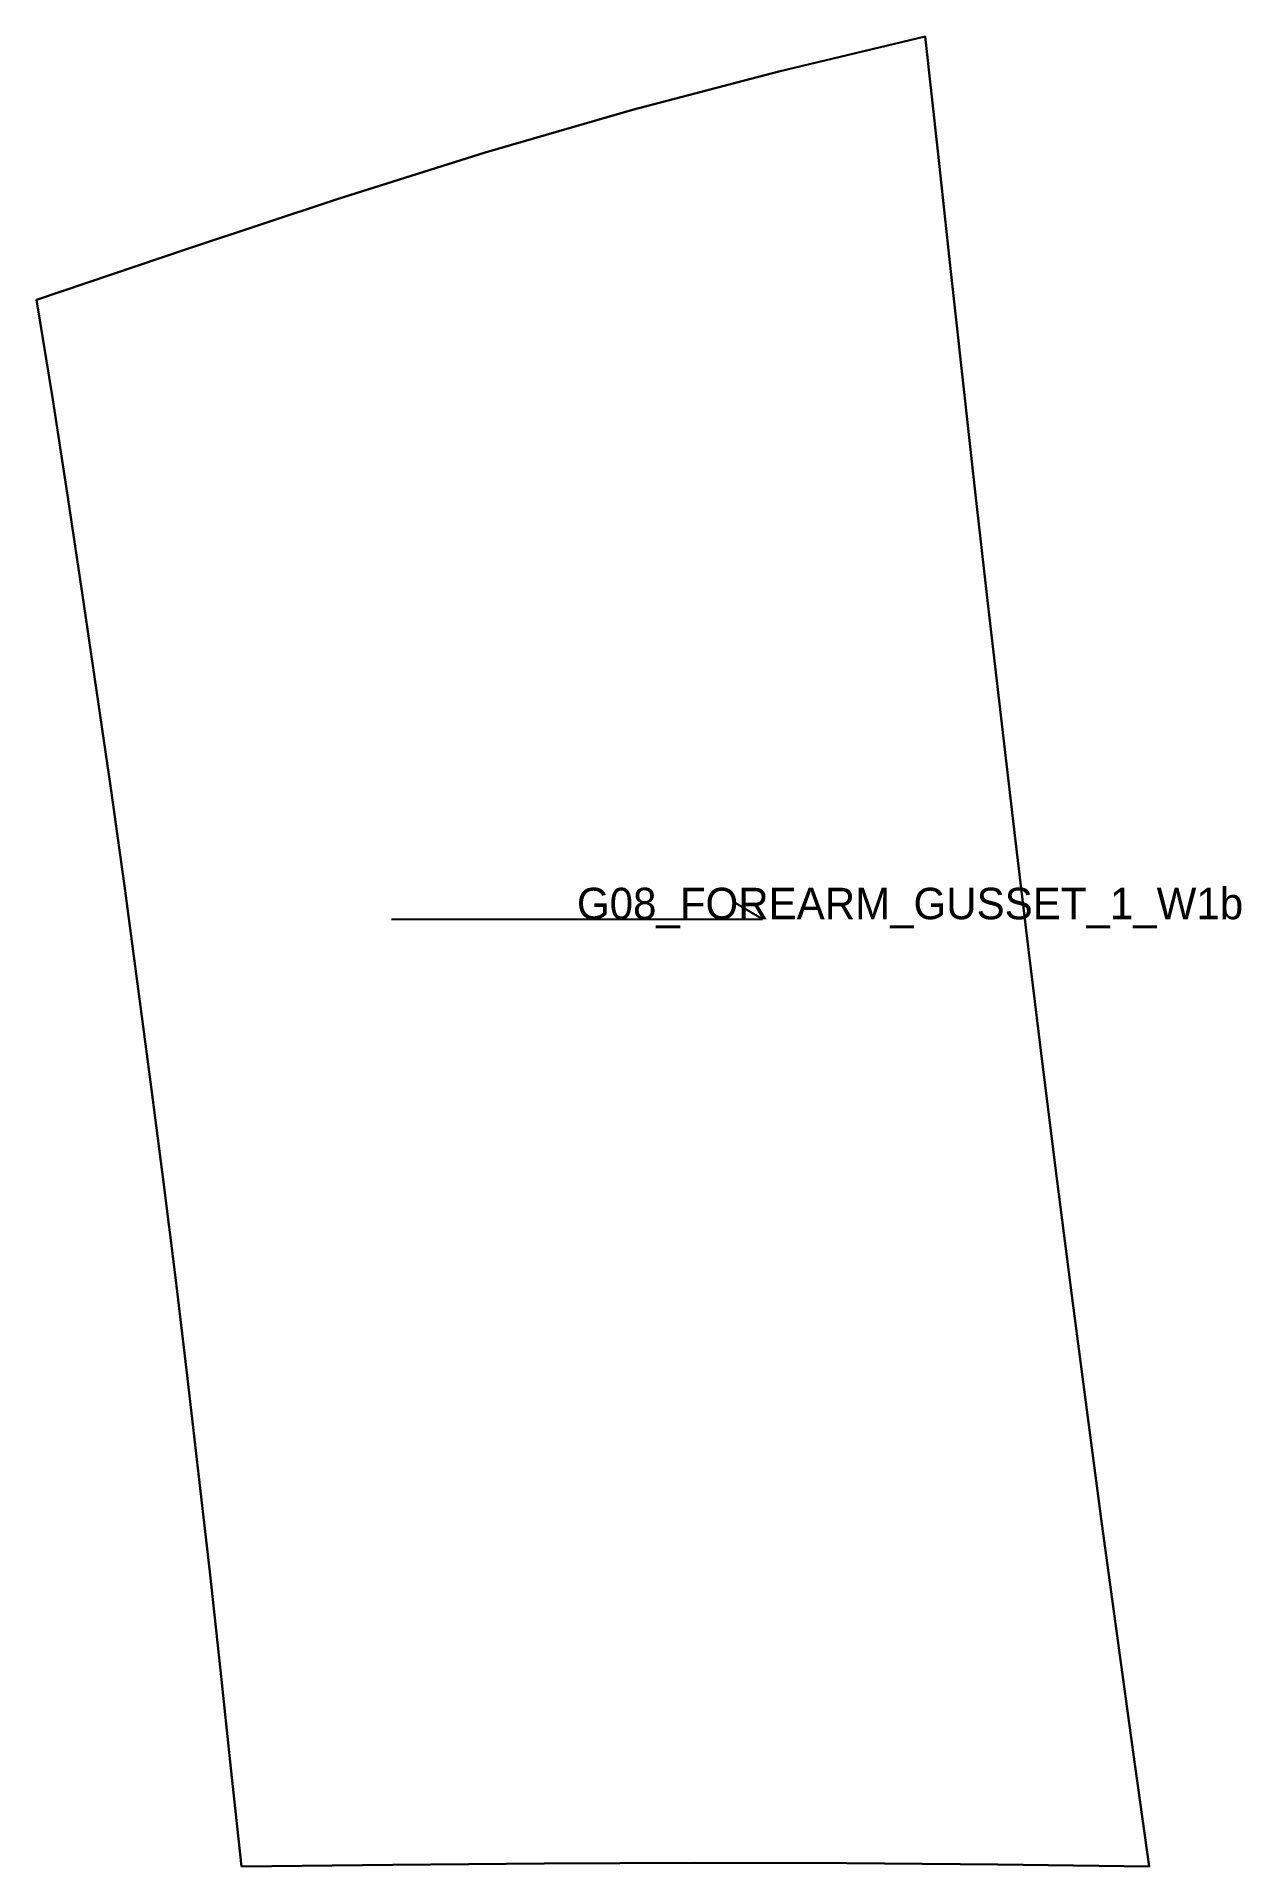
# Model space of a CAD drawing. Header units: millimetres. Extents: x -39 to 191, y 0 to 349.
import ezdxf

# ---------------------------------------------------------------- set-up
doc = ezdxf.new("R2010")
doc.units = ezdxf.units.MM
for name, color, linetype in [('CUT', 1, 'Continuous'), ('GRAIN', 3, 'Continuous'), ('LABEL', 7, 'Continuous'), ('SEW', 5, 'Continuous')]:
    doc.layers.add(name, color=color, linetype=linetype)

msp = doc.modelspace()

# ---------------------------------------------------------------- linework, layer by layer
at = {"layer": 'CUT'}
msp.add_lwpolyline([(0, 0), (-2.04, 18.73), (-4.04, 37.47), (-6.09, 56.2), (-8.21, 74.92), (-10.39, 93.64), (-12.64, 112.34), (-14.97, 131.04), (-17.36, 149.73), (-19.83, 168.41), (-22.37, 187.08), (-24.97, 205.75), (-27.65, 224.4), (-30.4, 243.04), (-33.21, 261.67), (-36.1, 280.29), (-39.1, 298.89), (-10.31, 308.68), (18.2, 318.12), (46.48, 327.02), (74.55, 335.2), (102.49, 342.5), (130.38, 349.15), (132.79, 327.29), (135.17, 305.44), (137.56, 283.58), (139.98, 261.73), (142.46, 239.88), (144.98, 218.04), (147.56, 196.21), (150.18, 174.38), (152.86, 152.56), (155.59, 130.74), (158.38, 108.93), (161.21, 87.13), (164.1, 65.34), (167.04, 43.55), (170.04, 21.77), (173.13, 0), (144.27, 0.37), (115.42, 0.59), (86.56, 0.66), (57.71, 0.57), (28.85, 0.33), (0, 0)], close=True, dxfattribs=at)
at = {"layer": 'GRAIN'}
for p, q in [((99.33, 180.73), (94.33, 183.73)), ((28.59, 180.73), (99.33, 180.73))]:
    msp.add_line(p, q, dxfattribs=at)
at = {"layer": 'SEW'}
msp.add_lwpolyline([(0, 0), (28.85, 0.33), (57.71, 0.57), (86.56, 0.66), (115.42, 0.59), (144.27, 0.37), (173.13, 0), (170.04, 21.77), (167.04, 43.55), (164.1, 65.34), (161.21, 87.13), (158.38, 108.93), (155.59, 130.74), (152.86, 152.56), (150.18, 174.38), (147.56, 196.21), (144.98, 218.04), (142.46, 239.88), (139.98, 261.73), (137.56, 283.58), (135.17, 305.44), (132.79, 327.29), (130.38, 349.15), (102.49, 342.5), (74.55, 335.2), (46.48, 327.02), (18.2, 318.12), (-10.31, 308.68), (-39.1, 298.89), (-36.1, 280.29), (-33.21, 261.67), (-30.4, 243.04), (-27.65, 224.4), (-24.97, 205.75), (-22.37, 187.08), (-19.83, 168.41), (-17.36, 149.73), (-14.97, 131.04), (-12.64, 112.34), (-10.39, 93.64), (-8.21, 74.92), (-6.09, 56.2), (-4.04, 37.47), (-2.04, 18.73)], close=True, dxfattribs=at)

# ---------------------------------------------------------------- texts
at = {"layer": 'LABEL'}
msp.add_text('G08_FOREARM_GUSSET_1_W1b', height=6, dxfattribs=at).set_placement((63.96, 180.73))

doc.saveas('drawing.dxf')
